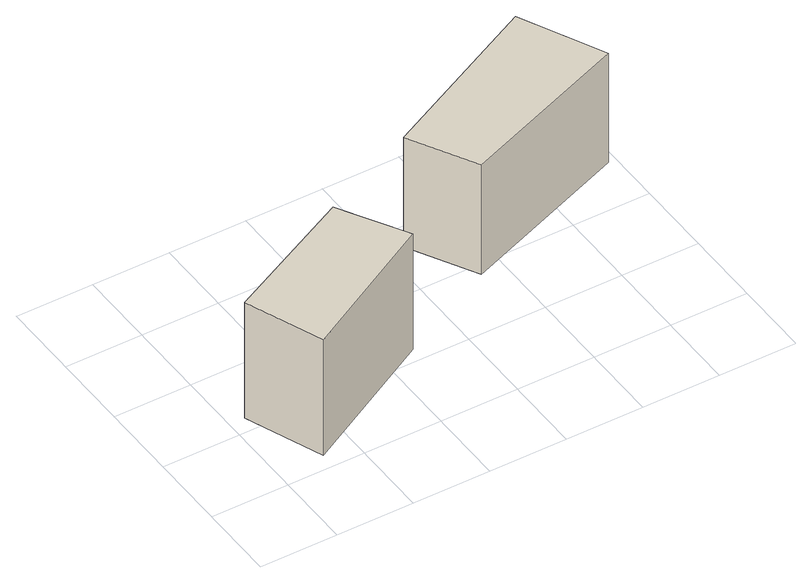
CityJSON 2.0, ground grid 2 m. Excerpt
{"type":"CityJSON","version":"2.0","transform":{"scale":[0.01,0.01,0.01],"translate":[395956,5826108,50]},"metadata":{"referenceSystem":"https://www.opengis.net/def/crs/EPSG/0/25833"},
"CityObjects":{
"building1":{"type":"Building","attributes":{"Gemeindeschluessel":"11000003","BezugspunktDach":"2200","function":"51009_1610","measuredHeight":3.37,"storeysAboveGround":0},"address":[{"country":"Germany","locality":"Berlin"}],"geometry":[{"type":"Solid","lod":"1","boundaries":[[[[0,1,2,3]],[[4,5,6,7]],[[4,7,3,2]],[[5,4,2,1]],[[6,5,1,0]],[[7,6,0,3]]]]}]},
"building2":{"type":"Building","attributes":{"Gemeindeschluessel":"11000003","BezugspunktDach":"2200","function":"51009_1610","measuredHeight":3.19,"storeysAboveGround":0},"address":[{"country":"Germany","locality":"Berlin"}],"geometry":[{"type":"Solid","lod":"1","boundaries":[[[[8,9,10,11]],[[12,13,14,15]],[[12,15,11,10]],[[13,12,10,9]],[[14,13,9,8]],[[15,14,8,11]]]]}]}
},
"vertices":[
[118,41,429],[477,236,429],[377,407,429],[40,241,429],[377,407,92],[477,236,92],[118,41,92],[40,241,92],
[741,369,410],[1179,536,410],[1073,751,410],[646,540,410],[1073,751,91],[1179,536,91],[741,369,91],[646,540,91]
]}
